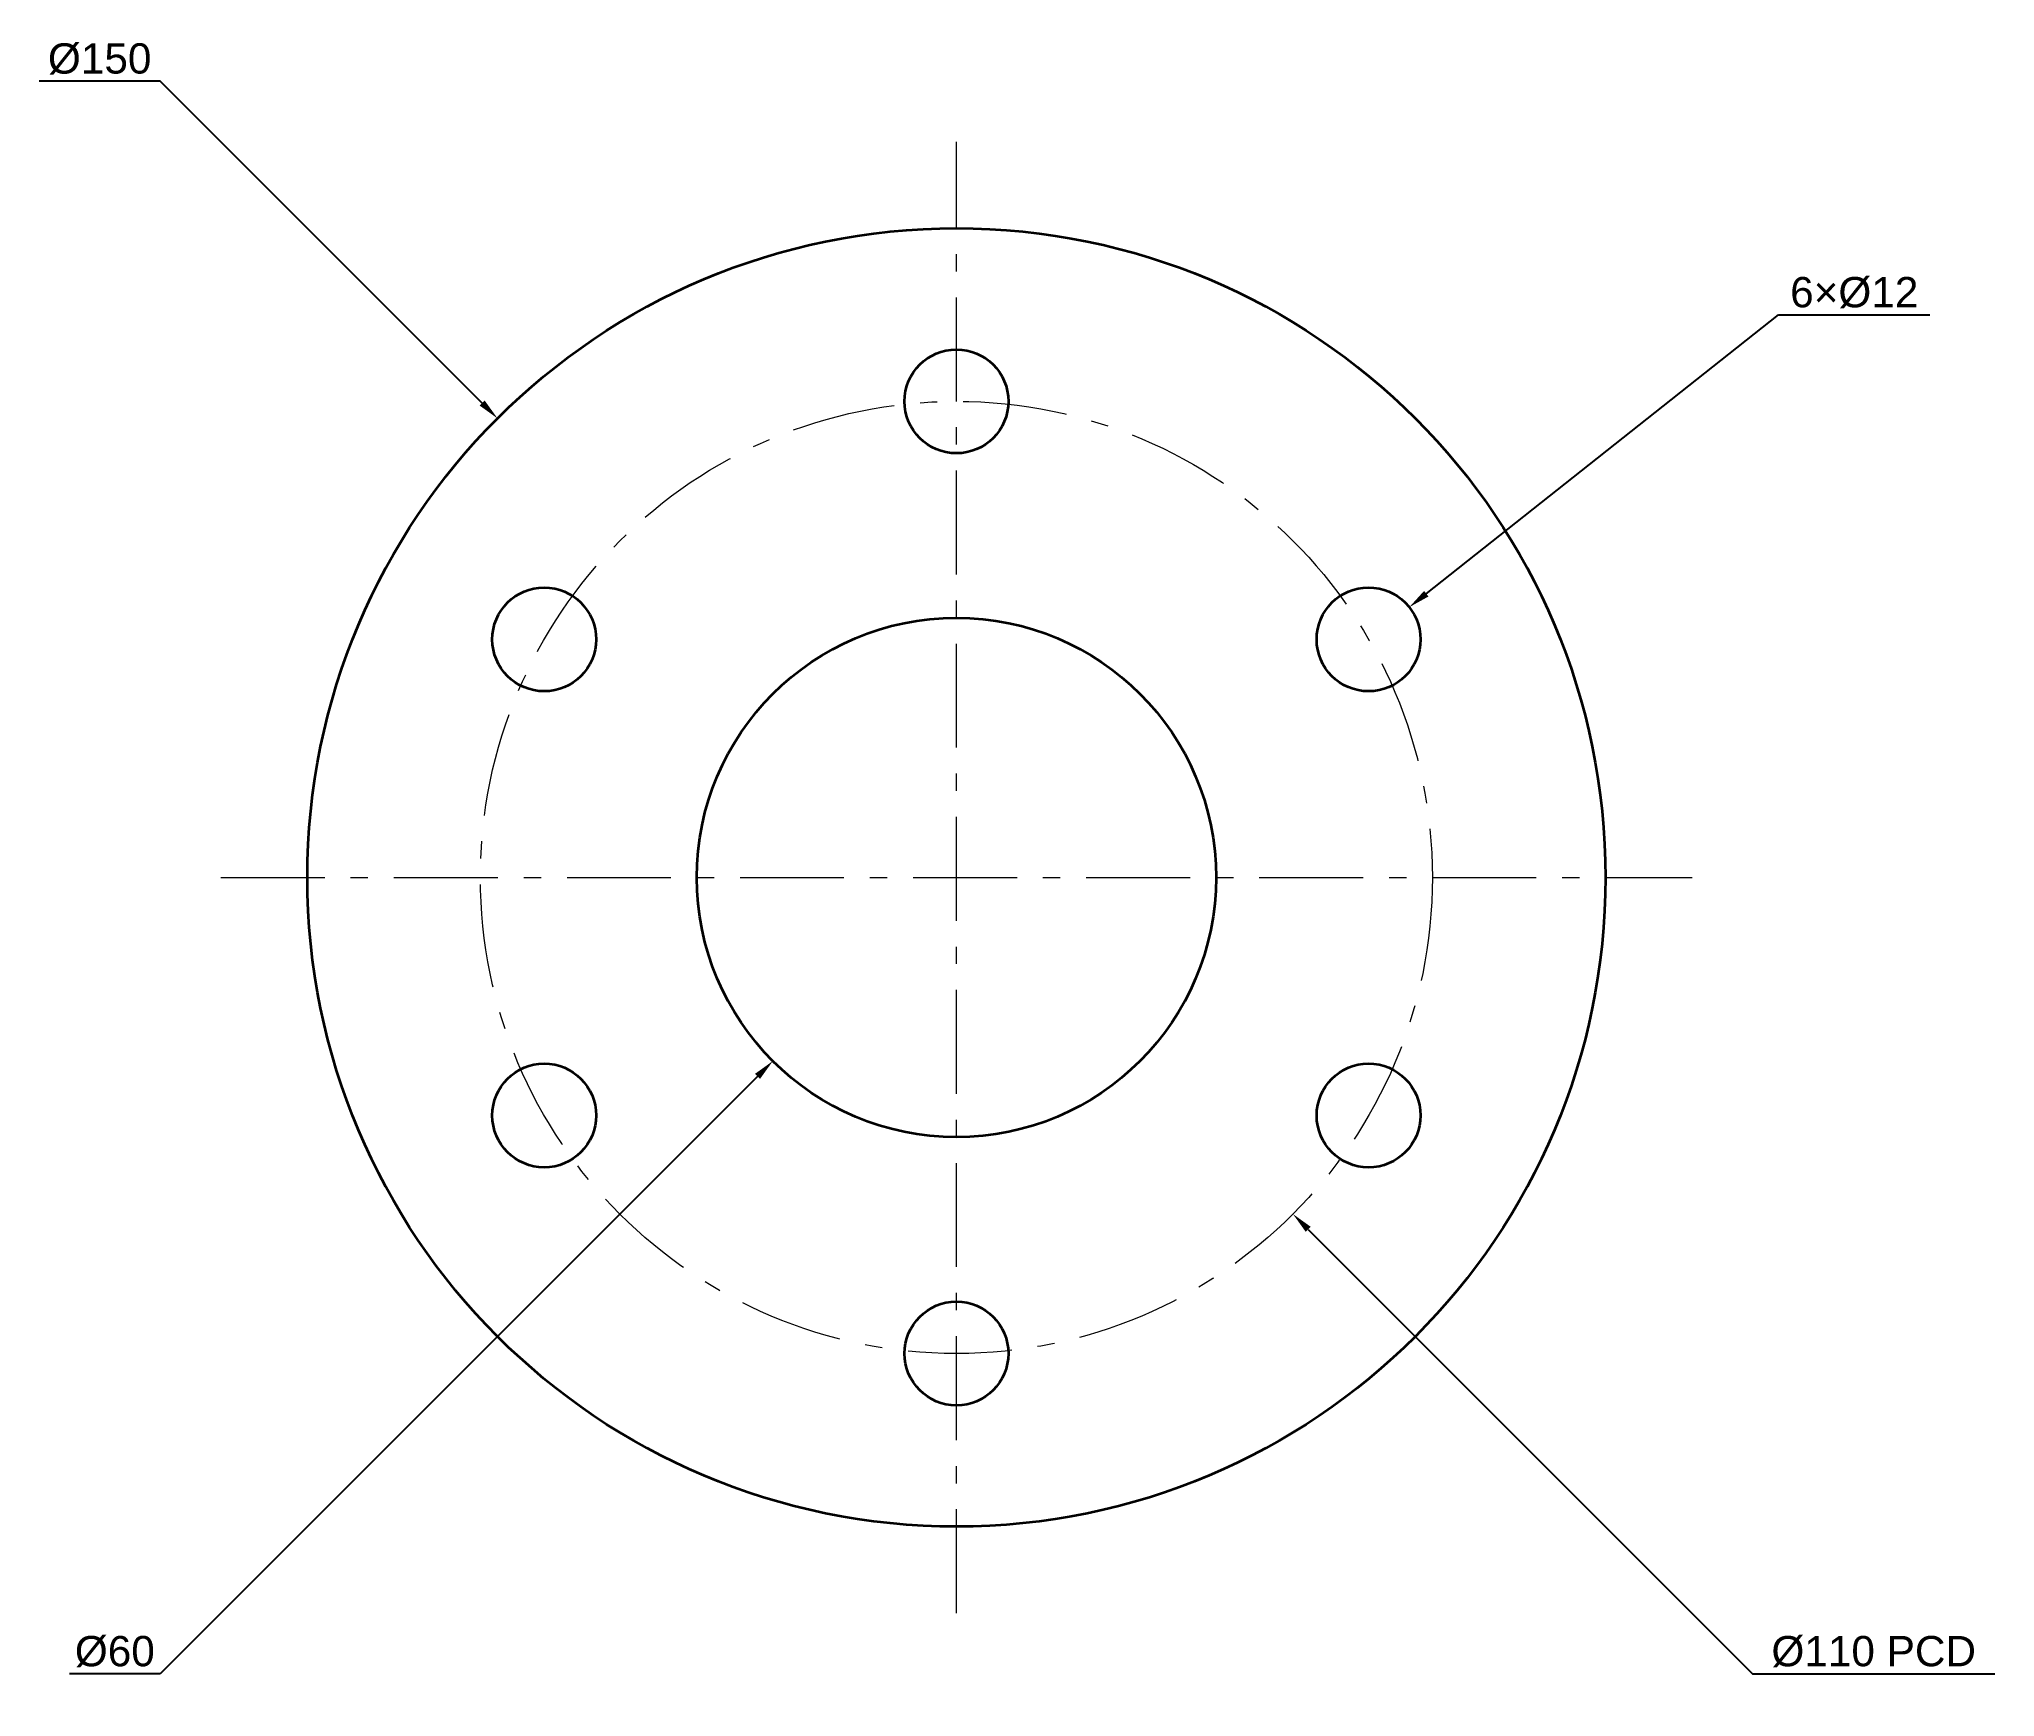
# Model space of a CAD drawing. Header units: millimetres. Extents: x -106 to 120, y -95 to 97.
import ezdxf

# ---------------------------------------------------------------- set-up
doc = ezdxf.new("R2010")
doc.units = ezdxf.units.MM
doc.linetypes.add('CENTER', pattern=[20, 12, -3, 2, -3])
for name, color, linetype, lineweight in [('CENTERLINES', 7, 'CENTER', 18), ('DIMENSIONS', 7, 'CONTINUOUS', 18), ('OUTLINE', 7, 'CONTINUOUS', 35), ('PCD', 7, 'CENTER', 18)]:
    doc.layers.add(name, color=color, linetype=linetype, lineweight=lineweight)
doc.styles.add('FLANGE_TEXT', font='arial.ttf')
doc.dimstyles.new('FLANGE_DIM', dxfattribs={"dimtxt": 3.5, "dimasz": 2.5, "dimexe": 1.25, "dimexo": 0.625, "dimgap": 0.8, "dimtad": 1, "dimtih": 1, "dimtoh": 1, "dimdec": 0, "dimtxsty": 'FLANGE_TEXT', "dimcen": 0, "dimazin": 3, "dimtfac": 1, "dimtofl": 0, "dimtmove": 1, "dimatfit": 3})

msp = doc.modelspace()

# ---------------------------------------------------------------- linework, layer by layer
at = {"layer": 'CENTERLINES', "linetype": 'CENTER'}
for p, q in [((0, -85), (0, 85)), ((-85, 0), (85, 0))]:
    msp.add_line(p, q, dxfattribs=at)
at = {"layer": 'OUTLINE'}
for centre, radius in [((0, 0), 75), ((0, 55), 6), ((-47.63, 27.5), 6), ((47.63, 27.5), 6), ((0, 0), 30), ((-47.63, -27.5), 6), ((47.63, -27.5), 6), ((0, -55), 6)]:
    msp.add_circle(centre, radius, dxfattribs=at)
at = {"layer": 'PCD', "linetype": 'CENTER'}
msp.add_circle((0, 0), 55, dxfattribs=at)

# ---------------------------------------------------------------- dimensions: what is measured, and where the dimension line sits
at = {"layer": 'DIMENSIONS'}
for radius, location in [(75, (-92, 92)), (30, (-92, -92))]:
    msp.add_diameter_dim(center=(0, 0), radius=radius, location=location, dimstyle='FLANGE_DIM', dxfattribs=at).render()
for center, radius, location, text in [((47.63, 27.5), 6, (95, 65), '6×Ø12'), ((0, 0), 55, (92, -92), '<> PCD')]:
    msp.add_diameter_dim(center=center, radius=radius, location=location, text=text, dimstyle='FLANGE_DIM', dxfattribs=at).render()

doc.saveas('drawing.dxf')
